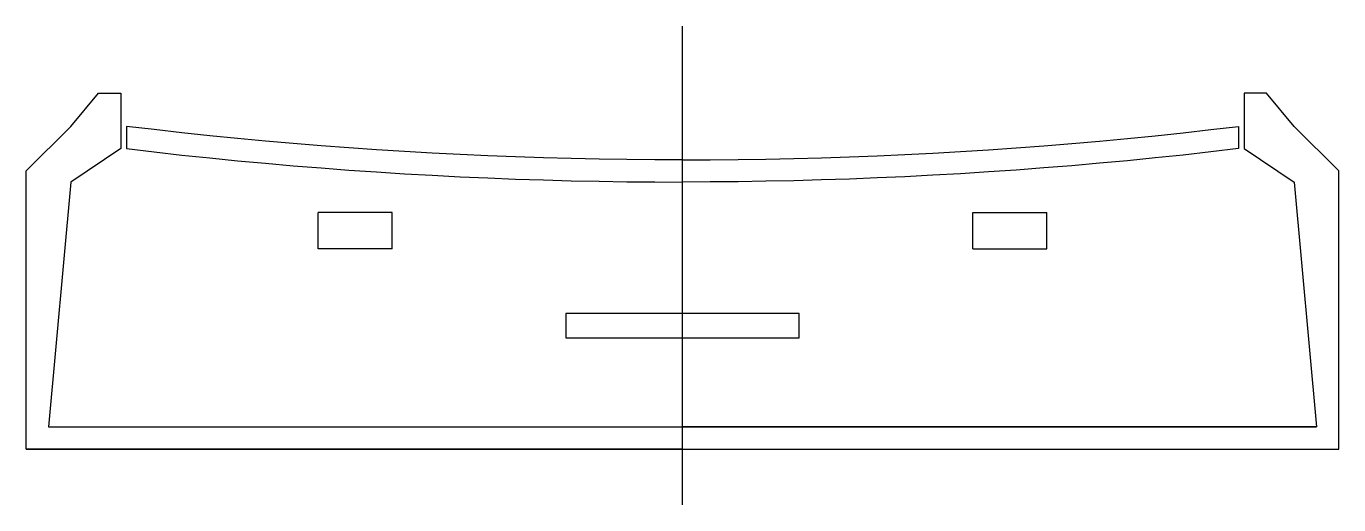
# Model space of a CAD drawing. Header units: metres. Extents: x -59 to 59, y -5 to 38.
import ezdxf

# ---------------------------------------------------------------- set-up
doc = ezdxf.new("R2010")
doc.units = ezdxf.units.M

msp = doc.modelspace()

# ---------------------------------------------------------------- linework, layer by layer
at = {"layer": 'CENTERLINE'}
msp.add_line((0, -5), (0, 38), dxfattribs=at)
at = {"layer": 'DIFFUSER'}
for p, q in [((-47.5, 28.7075), (-50, 29)), ((-50, 29), (-50, 27)), ((-45, 28.43), (-47.5, 28.7075)), ((-42.5, 28.1675), (-45, 28.43)), ((42.5, 28.1675), (45, 28.43)), ((45, 28.43), (47.5, 28.7075)), ((47.5, 28.7075), (50, 29)), ((50, 29), (50, 27)), ((-40, 27.92), (-42.5, 28.1675)), ((-37.5, 27.6875), (-40, 27.92)), ((-35, 27.47), (-37.5, 27.6875)), ((-32.5, 27.2675), (-35, 27.47)), ((-30, 27.08), (-32.5, 27.2675)), ((30, 27.08), (32.5, 27.2675)), ((32.5, 27.2675), (35, 27.47)), ((35, 27.47), (37.5, 27.6875)), ((37.5, 27.6875), (40, 27.92)), ((40, 27.92), (42.5, 28.1675)), ((-50, 27), (-47.5, 26.7075)), ((-47.5, 26.7075), (-45, 26.43)), ((-45, 26.43), (-42.5, 26.1675)), ((-42.5, 26.1675), (-40, 25.92)), ((-27.5, 26.9075), (-30, 27.08)), ((-25, 26.75), (-27.5, 26.9075)), ((-22.5, 26.6075), (-25, 26.75)), ((-20, 26.48), (-22.5, 26.6075)), ((-17.5, 26.3675), (-20, 26.48)), ((-15, 26.27), (-17.5, 26.3675)), ((-12.5, 26.1875), (-15, 26.27)), ((-10, 26.12), (-12.5, 26.1875)), ((-7.5, 26.0675), (-10, 26.12)), ((-5, 26.03), (-7.5, 26.0675)), ((-2.5, 26.0075), (-5, 26.03)), ((0, 26), (-2.5, 26.0075)), ((0, 26), (2.5, 26.0075)), ((2.5, 26.0075), (5, 26.03)), ((5, 26.03), (7.5, 26.0675)), ((7.5, 26.0675), (10, 26.12)), ((10, 26.12), (12.5, 26.1875)), ((12.5, 26.1875), (15, 26.27)), ((15, 26.27), (17.5, 26.3675)), ((17.5, 26.3675), (20, 26.48)), ((20, 26.48), (22.5, 26.6075)), ((22.5, 26.6075), (25, 26.75)), ((25, 26.75), (27.5, 26.9075)), ((27.5, 26.9075), (30, 27.08)), ((42.5, 26.1675), (40, 25.92)), ((45, 26.43), (42.5, 26.1675)), ((47.5, 26.7075), (45, 26.43)), ((50, 27), (47.5, 26.7075)), ((-40, 25.92), (-37.5, 25.6875)), ((-37.5, 25.6875), (-35, 25.47)), ((-35, 25.47), (-32.5, 25.2675)), ((-32.5, 25.2675), (-30, 25.08)), ((-30, 25.08), (-27.5, 24.9075)), ((-27.5, 24.9075), (-25, 24.75)), ((27.5, 24.9075), (25, 24.75)), ((30, 25.08), (27.5, 24.9075)), ((32.5, 25.2675), (30, 25.08)), ((35, 25.47), (32.5, 25.2675)), ((37.5, 25.6875), (35, 25.47)), ((40, 25.92), (37.5, 25.6875)), ((-25, 24.75), (-22.5, 24.6075)), ((-22.5, 24.6075), (-20, 24.48)), ((-20, 24.48), (-17.5, 24.3675)), ((-17.5, 24.3675), (-15, 24.27)), ((-15, 24.27), (-12.5, 24.1875)), ((-12.5, 24.1875), (-10, 24.12)), ((-10, 24.12), (-7.5, 24.0675)), ((-7.5, 24.0675), (-5, 24.03)), ((-5, 24.03), (-2.5, 24.0075)), ((-2.5, 24.0075), (0, 24)), ((2.5, 24.0075), (0, 24)), ((5, 24.03), (2.5, 24.0075)), ((7.5, 24.0675), (5, 24.03)), ((10, 24.12), (7.5, 24.0675)), ((12.5, 24.1875), (10, 24.12)), ((15, 24.27), (12.5, 24.1875)), ((17.5, 24.3675), (15, 24.27)), ((20, 24.48), (17.5, 24.3675)), ((22.5, 24.6075), (20, 24.48)), ((25, 24.75), (22.5, 24.6075))]:
    msp.add_line(p, q, dxfattribs=at)
at = {"layer": 'HOUSING'}
for p, q in [((-55, 29), (-52.5, 32)), ((-52.5, 32), (-50.5, 32)), ((-50.5, 32), (-50.5, 27)), ((52.5, 32), (50.5, 32)), ((50.5, 32), (50.5, 27)), ((55, 29), (52.5, 32)), ((-59, 25), (-55, 29)), ((59, 25), (55, 29)), ((-50.5, 27), (-55, 24)), ((50.5, 27), (55, 24)), ((-59, 0), (-59, 25)), ((59, 0), (59, 25)), ((-55, 24), (-57, 2)), ((55, 24), (57, 2)), ((-57, 2), (0, 2)), ((-57, 2), (57, 2)), ((57, 2), (0, 2)), ((0, 0), (-59, 0)), ((-59, 0), (59, 0)), ((0, 0), (59, 0))]:
    msp.add_line(p, q, dxfattribs=at)
at = {"layer": 'LED_RING'}
for p, q in [((-26.1, 21.25), (-32.75, 21.25)), ((-32.75, 18), (-32.75, 21.25)), ((-26.1, 18), (-26.1, 21.25)), ((26.1, 21.25), (32.75, 21.25)), ((26.1, 18), (26.1, 21.25)), ((32.75, 18), (32.75, 21.25)), ((-26.1, 18), (-32.75, 18)), ((26.1, 18), (32.75, 18))]:
    msp.add_line(p, q, dxfattribs=at)
at = {"layer": 'MCU'}
for p, q in [((10.5, 12.2), (-10.5, 12.2)), ((-10.5, 12.2), (-10.5, 10)), ((10.5, 10), (10.5, 12.2)), ((-10.5, 10), (10.5, 10))]:
    msp.add_line(p, q, dxfattribs=at)

doc.saveas('drawing.dxf')
